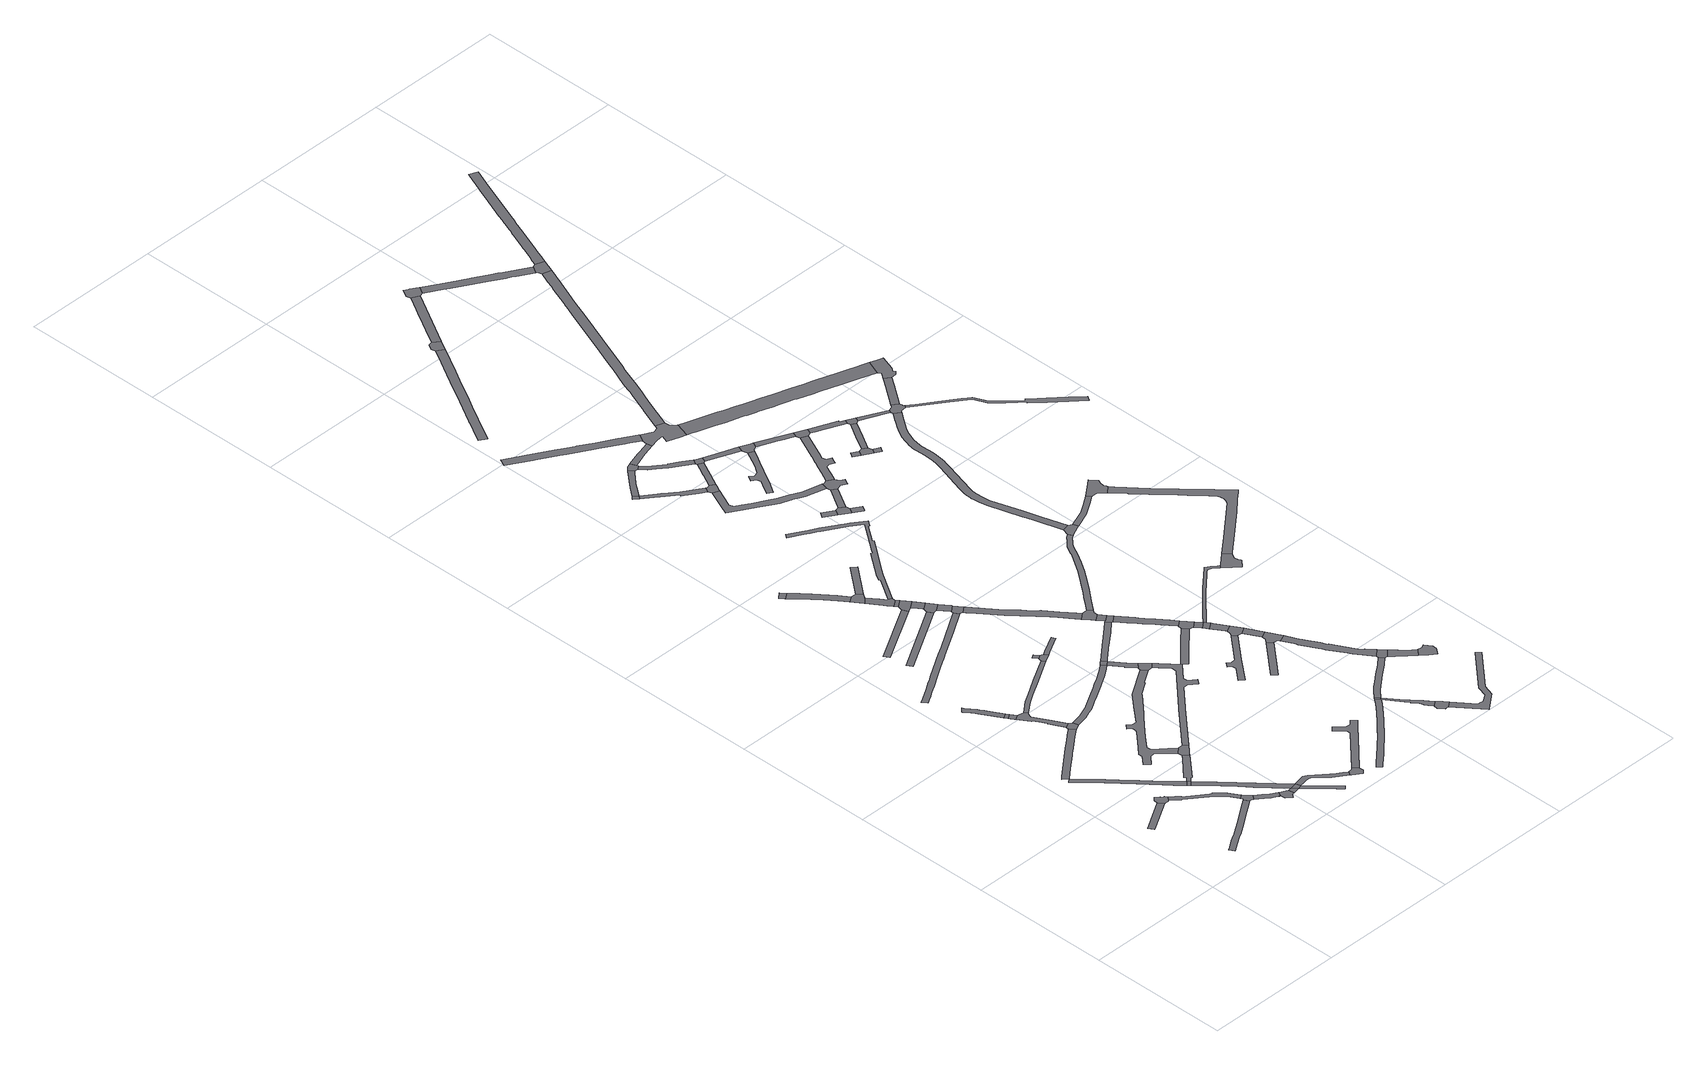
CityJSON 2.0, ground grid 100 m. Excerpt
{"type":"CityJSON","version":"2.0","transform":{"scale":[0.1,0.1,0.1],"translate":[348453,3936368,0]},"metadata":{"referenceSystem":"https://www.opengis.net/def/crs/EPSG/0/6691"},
"CityObjects":{
"road1":{"type":"Road","attributes":{"RoadStructureAttribute.sectionType":"1"},"geometry":[{"type":"MultiSurface","lod":"1","boundaries":[[[0,1,2,3,4,5]]]}]},
"road2":{"type":"Road","attributes":{"RoadStructureAttribute.sectionType":"1"},"geometry":[{"type":"MultiSurface","lod":"1","boundaries":[[[6,7,8,9,10,11,12,13,14,15,16,17,18,19,20,21,22,23]]]}]},
"road3":{"type":"Road","geometry":[{"type":"MultiSurface","lod":"1","boundaries":[[[0,5,24,25,26,27,28,29,30,31]]]}]},
"road4":{"type":"Road","attributes":{"RoadStructureAttribute.sectionType":"1"},"geometry":[{"type":"MultiSurface","lod":"1","boundaries":[[[32,33,34,35,36,37,38,39,40,41,42,43,44,45,46,47,48,49,50,51]]]}]},
"road5":{"type":"Road","attributes":{"RoadStructureAttribute.sectionType":"1"},"geometry":[{"type":"MultiSurface","lod":"1","boundaries":[[[52,53,54,55,56,57,58,59,60,61,62,63,64,65,26,25,66,67,68,69,70,71,72,73,74]]]}]},
"road6":{"type":"Road","attributes":{"RoadStructureAttribute.sectionType":"1"},"geometry":[{"type":"MultiSurface","lod":"1","boundaries":[[[42,75,76,77,78,79,80,81,82,83,84,85,86,87,88,89,90]]]}]},
"road7":{"type":"Road","geometry":[{"type":"MultiSurface","lod":"1","boundaries":[[[51,91,92,32]]]}]},
"road8":{"type":"Road","geometry":[{"type":"MultiSurface","lod":"1","boundaries":[[[93,94,52,74,95,14,13,96,97]]]}]},
"road9":{"type":"Road","attributes":{"RoadStructureAttribute.sectionType":"1"},"geometry":[{"type":"MultiSurface","lod":"1","boundaries":[[[98,99,100,101,102,103,104,105,106,107,108,109,110,111,112]]]}]},
"road10":{"type":"Road","geometry":[{"type":"MultiSurface","lod":"1","boundaries":[[[113,105,104,114]]]}]},
"road11":{"type":"Road","geometry":[{"type":"MultiSurface","lod":"1","boundaries":[[[115,116,117,118,113,114]]]}]},
"road12":{"type":"Road","attributes":{"RoadStructureAttribute.sectionType":"1"},"geometry":[{"type":"MultiSurface","lod":"1","boundaries":[[[119,120,121,93,97,122,123,124,125,126,127]]]}]},
"road13":{"type":"Road","attributes":{"RoadStructureAttribute.sectionType":"1"},"geometry":[{"type":"MultiSurface","lod":"1","boundaries":[[[128,129,130,131,132,133,32,92,134,135,136,137]]]}]},
"road14":{"type":"Road","attributes":{"RoadStructureAttribute.sectionType":"1"},"geometry":[{"type":"MultiSurface","lod":"1","boundaries":[[[138,139,140,141,118,117,142,143,144,145,146,147,148,149,150,151,152]]]}]},
"road15":{"type":"Road","attributes":{"RoadStructureAttribute.sectionType":"1"},"geometry":[{"type":"MultiSurface","lod":"1","boundaries":[[[153,154,92,91,155,156,157,158]]]}]},
"road16":{"type":"Road","geometry":[{"type":"MultiSurface","lod":"1","boundaries":[[[149,83,82,159,160,161,162,163,164,150]]]}]},
"road17":{"type":"Road","geometry":[{"type":"MultiSurface","lod":"1","boundaries":[[[165,166,167,119,127,168,169,170,171,172]]]}]},
"road18":{"type":"Road","attributes":{"RoadStructureAttribute.sectionType":"1"},"geometry":[{"type":"MultiSurface","lod":"1","boundaries":[[[165,172,173,158]]]}]},
"road19":{"type":"Road","geometry":[{"type":"MultiSurface","lod":"1","boundaries":[[[173,174,153,158]]]}]},
"road20":{"type":"Road","geometry":[{"type":"MultiSurface","lod":"1","boundaries":[[[175,176,128,137,177,178,179,180]]]}]},
"road21":{"type":"Road","attributes":{"RoadStructureAttribute.sectionType":"1"},"geometry":[{"type":"MultiSurface","lod":"1","boundaries":[[[181,182,183,174,173,184,185]]]}]},
"road22":{"type":"Road","attributes":{"RoadStructureAttribute.sectionType":"1"},"geometry":[{"type":"MultiSurface","lod":"1","boundaries":[[[186,187,188,189,190,191,192,193,194,195,196,197,198,199,200,201,202,203,204,205,206,207,208,209,210,211,212,213,214]]]}]},
"road23":{"type":"Road","attributes":{"RoadStructureAttribute.sectionType":"1"},"geometry":[{"type":"MultiSurface","lod":"1","boundaries":[[[215,216,217,141,140,218,219,220,221,222]]]}]},
"road24":{"type":"Road","attributes":{"RoadStructureAttribute.sectionType":"1"},"geometry":[{"type":"MultiSurface","lod":"1","boundaries":[[[223,224,225,226,227,228,229,230,231,232,233,234,235,236,153,174]]]}]},
"road25":{"type":"Road","geometry":[{"type":"MultiSurface","lod":"1","boundaries":[[[175,237,238,239,240,241,242,243,244,245,246,247,248,249,250,251,252,253,254,255,256,257,258,259,260,261,262,263,264,265,266,267,268,176]]]}]},
"road26":{"type":"Road","attributes":{"RoadStructureAttribute.sectionType":"1"},"geometry":[{"type":"MultiSurface","lod":"1","boundaries":[[[269,270,271,272]]]}]},
"road27":{"type":"Road","attributes":{"RoadStructureAttribute.sectionType":"1"},"geometry":[{"type":"MultiSurface","lod":"1","boundaries":[[[273,274,275,276,277,278,279,280,281,282,283,284,285,286,287,288,289,290,291,292,293,294,295,296,163,162]]]}]},
"road28":{"type":"Road","geometry":[{"type":"MultiSurface","lod":"1","boundaries":[[[297,298,299,300]]]}]},
"road29":{"type":"Road","attributes":{"RoadStructureAttribute.sectionType":"1"},"geometry":[{"type":"MultiSurface","lod":"1","boundaries":[[[301,302,303,304,305]]]}]},
"road30":{"type":"Road","geometry":[{"type":"MultiSurface","lod":"1","boundaries":[[[306,307,230,229,308,309,310,311]]]}]},
"road31":{"type":"Road","attributes":{"RoadStructureAttribute.sectionType":"1"},"geometry":[{"type":"MultiSurface","lod":"1","boundaries":[[[312,313,314,315,316,317,318,319,320,321,297,300]]]}]},
"road32":{"type":"Road","geometry":[{"type":"MultiSurface","lod":"1","boundaries":[[[322,323,324,325]]]}]},
"road33":{"type":"Road","geometry":[{"type":"MultiSurface","lod":"1","boundaries":[[[179,326,327,328,329,330,331,332,333,334,335,336,337,338,339,340,341,342,180]]]}]},
"road34":{"type":"Road","geometry":[{"type":"MultiSurface","lod":"1","boundaries":[[[315,343,344,345,346,316]]]}]},
"road35":{"type":"Road","geometry":[{"type":"MultiSurface","lod":"1","boundaries":[[[347,322,325,222,221,348]]]}]},
"road36":{"type":"Road","attributes":{"RoadStructureAttribute.sectionType":"1"},"geometry":[{"type":"MultiSurface","lod":"1","boundaries":[[[349,350,351,352,353,344,343,354,355,356,357,358]]]}]},
"road37":{"type":"Road","geometry":[{"type":"MultiSurface","lod":"1","boundaries":[[[359,360,349,358]]]}]},
"road38":{"type":"Road","geometry":[{"type":"MultiSurface","lod":"1","boundaries":[[[361,362,360,359,269,272]]]}]},
"road39":{"type":"Road","attributes":{"RoadStructureAttribute.sectionType":"1"},"geometry":[{"type":"MultiSurface","lod":"1","boundaries":[[[363,362,361,364,365,366]]]}]},
"road40":{"type":"Road","attributes":{"RoadStructureAttribute.sectionType":"1"},"geometry":[{"type":"MultiSurface","lod":"1","boundaries":[[[367,368,369,370,371,372,373,374,375,376,377,306,311]]]}]},
"road41":{"type":"Road","attributes":{"RoadStructureAttribute.sectionType":"1"},"geometry":[{"type":"MultiSurface","lod":"1","boundaries":[[[378,379,380,381,347,348]]]}]},
"road42":{"type":"Road","geometry":[{"type":"MultiSurface","lod":"1","boundaries":[[[382,286,285,383,384]]]}]},
"road43":{"type":"Road","geometry":[{"type":"MultiSurface","lod":"1","boundaries":[[[301,305,385,386,363,366]]]}]},
"road44":{"type":"Road","attributes":{"RoadStructureAttribute.sectionType":"1"},"geometry":[{"type":"MultiSurface","lod":"1","boundaries":[[[345,387,388,346]]]}]},
"road45":{"type":"Road","attributes":{"RoadStructureAttribute.sectionType":"1"},"geometry":[{"type":"MultiSurface","lod":"1","boundaries":[[[389,390,391,392,386,385]]]}]},
"road46":{"type":"Road","attributes":{"RoadStructureAttribute.sectionType":"1"},"geometry":[{"type":"MultiSurface","lod":"1","boundaries":[[[285,393,394,395,396,397,398,383]]]}]},
"road47":{"type":"Road","geometry":[{"type":"MultiSurface","lod":"1","boundaries":[[[213,399,400,401,390,389,214]]]}]},
"road48":{"type":"Road","geometry":[{"type":"MultiSurface","lod":"1","boundaries":[[[249,337,336,397,396,250]]]}]},
"road49":{"type":"Road","geometry":[{"type":"MultiSurface","lod":"1","boundaries":[[[402,403,404,405,406,407,408]]]}]},
"road50":{"type":"Road","attributes":{"RoadStructureAttribute.sectionType":"1"},"geometry":[{"type":"MultiSurface","lod":"1","boundaries":[[[383,409,410,411,412,413,414,415,416,417,418,419,420,421,422,423,384]]]}]},
"road51":{"type":"Road","attributes":{"RoadStructureAttribute.sectionType":"1"},"geometry":[{"type":"MultiSurface","lod":"1","boundaries":[[[400,424,425,426,427,428,429,430,431,432,433,434,435,436,437,438,439,440,441,442,443,444,401]]]}]},
"road52":{"type":"Road","attributes":{"RoadStructureAttribute.sectionType":"1"},"geometry":[{"type":"MultiSurface","lod":"1","boundaries":[[[445,446,447,448,449,450,451,452,453,454,455,456,457,458,459,460,461,462,463,464,465,466,467,468,469,470,471,472,473,474,475,451,476,477,478,479,480,481,482,483]]]}]},
"road53":{"type":"Road","attributes":{"RoadStructureAttribute.sectionType":"1"},"geometry":[{"type":"MultiSurface","lod":"1","boundaries":[[[484,485,404,403,486,487,488,489,490,491,492]]]}]},
"road54":{"type":"Road","attributes":{"RoadStructureAttribute.sectionType":"1"},"geometry":[{"type":"MultiSurface","lod":"1","boundaries":[[[493,494,495,496,497,498,499,500,501,502,503,504,505,506,507,508,403,402]]]}]},
"road55":{"type":"Road","attributes":{"RoadStructureAttribute.sectionType":"1"},"geometry":[{"type":"MultiSurface","lod":"1","boundaries":[[[350,509,510,511,512,513,514,515,516,517,518,519,520,521,522,523,524,525,526,527,528,529,530,531,532,533,534,535,536,537,538,539,351]]]}]},
"road56":{"type":"Road","geometry":[{"type":"MultiSurface","lod":"1","boundaries":[[[540,434,433,541,542,543,544,545]]]}]},
"road57":{"type":"Road","attributes":{"RoadStructureAttribute.sectionType":"1"},"geometry":[{"type":"MultiSurface","lod":"1","boundaries":[[[546,547,548,549,550,551,552]]]}]},
"road58":{"type":"Road","attributes":{"RoadStructureAttribute.sectionType":"1"},"geometry":[{"type":"MultiSurface","lod":"1","boundaries":[[[553,554,555,556,557,558,559,560,561,562,563,564,565,566,567,568,569,570,571,572,573,574,575,576]]]}]},
"road59":{"type":"Road","attributes":{"RoadStructureAttribute.sectionType":"1"},"geometry":[{"type":"MultiSurface","lod":"1","boundaries":[[[577,578,543,542]]]}]},
"road60":{"type":"Road","geometry":[{"type":"MultiSurface","lod":"1","boundaries":[[[579,580,581,582,583,584,484,492]]]}]},
"road61":{"type":"Road","geometry":[{"type":"MultiSurface","lod":"1","boundaries":[[[419,585,586,587,578,577,420]]]}]},
"road62":{"type":"Road","geometry":[{"type":"MultiSurface","lod":"1","boundaries":[[[588,589,590,591,592,593,594,595,596,597,598,599,600,601,602]]]}]},
"road63":{"type":"Road","geometry":[{"type":"MultiSurface","lod":"1","boundaries":[[[500,603,604,605,606,607,608,609,610,611,501]]]}]},
"road64":{"type":"Road","geometry":[{"type":"MultiSurface","lod":"1","boundaries":[[[452,451,450,612]]]}]},
"road65":{"type":"Road","attributes":{"RoadStructureAttribute.sectionType":"1"},"geometry":[{"type":"MultiSurface","lod":"1","boundaries":[[[613,614,615,616,617,618,586,585,619,620,621,622,623,624,625,626,627,628]]]}]},
"road66":{"type":"Road","attributes":{"RoadStructureAttribute.sectionType":"1"},"geometry":[{"type":"MultiSurface","lod":"1","boundaries":[[[629,630,631,632]]]}]},
"road67":{"type":"Road","attributes":{"RoadStructureAttribute.sectionType":"1"},"geometry":[{"type":"MultiSurface","lod":"1","boundaries":[[[633,634,635,636,637,638,580,579,639,640,641,642]]]}]},
"road68":{"type":"Road","attributes":{"RoadStructureAttribute.sectionType":"1"},"geometry":[{"type":"MultiSurface","lod":"1","boundaries":[[[643,644,582,581,645,646,647,648,649]]]}]},
"road69":{"type":"Road","attributes":{"RoadStructureAttribute.sectionType":"1"},"geometry":[{"type":"MultiSurface","lod":"1","boundaries":[[[650,651,652,653]]]}]},
"road70":{"type":"Road","attributes":{"RoadStructureAttribute.sectionType":"1"},"geometry":[{"type":"MultiSurface","lod":"1","boundaries":[[[603,654,655,656,657,658,659,660,661,662,663,664,665,666,667,668,669,670,671,672,673,674,675,676,677,604]]]}]},
"road71":{"type":"Road","attributes":{"RoadStructureAttribute.sectionType":"1"},"geometry":[{"type":"MultiSurface","lod":"1","boundaries":[[[608,678,679,680,681,682,683,684,609]]]}]},
"road72":{"type":"Road","attributes":{"RoadStructureAttribute.sectionType":"1"},"geometry":[{"type":"MultiSurface","lod":"1","boundaries":[[[685,686,687,688,689,690,691,692,693,694,695,696,697,698,699,700,701,702,703,704,705,706]]]}]},
"road73":{"type":"Road","geometry":[{"type":"MultiSurface","lod":"1","boundaries":[[[552,551,707,708,613,628]]]}]},
"road74":{"type":"Road","geometry":[{"type":"MultiSurface","lod":"1","boundaries":[[[709,710,711,712,713,714,445,483]]]}]},
"road75":{"type":"Road","attributes":{"RoadStructureAttribute.sectionType":"1"},"geometry":[{"type":"MultiSurface","lod":"1","boundaries":[[[715,708,707,716,717]]]}]},
"road76":{"type":"Road","geometry":[{"type":"MultiSurface","lod":"1","boundaries":[[[718,650,653,719,720,721]]]}]},
"road77":{"type":"Road","geometry":[{"type":"MultiSurface","lod":"1","boundaries":[[[717,716,722,723,724,725,726,727]]]}]},
"road78":{"type":"Road","attributes":{"RoadStructureAttribute.sectionType":"1"},"geometry":[{"type":"MultiSurface","lod":"1","boundaries":[[[728,729,730,731,726,725]]]}]},
"road79":{"type":"Road","attributes":{"RoadStructureAttribute.sectionType":"1"},"geometry":[{"type":"MultiSurface","lod":"1","boundaries":[[[450,732,733,734,735,736,737,738,739,740,741,742,743,612]]]}]},
"road80":{"type":"Road","geometry":[{"type":"MultiSurface","lod":"1","boundaries":[[[744,745,633,642,680,679,746]]]}]},
"road81":{"type":"Road","geometry":[{"type":"MultiSurface","lod":"1","boundaries":[[[747,730,729,748,588,602,749]]]}]},
"road82":{"type":"Road","attributes":{"RoadStructureAttribute.sectionType":"1"},"geometry":[{"type":"MultiSurface","lod":"1","boundaries":[[[719,750,751,752,720]]]}]},
"road83":{"type":"Road","attributes":{"RoadStructureAttribute.sectionType":"1"},"geometry":[{"type":"MultiSurface","lod":"1","boundaries":[[[753,754,747,749,755]]]}]},
"road84":{"type":"Road","geometry":[{"type":"MultiSurface","lod":"1","boundaries":[[[631,756,757,758,759,760,753,755,761,632]]]}]},
"road85":{"type":"Road","attributes":{"RoadStructureAttribute.sectionType":"1"},"geometry":[{"type":"MultiSurface","lod":"1","boundaries":[[[762,763,764,718,721]]]}]},
"road86":{"type":"Road","attributes":{"RoadStructureAttribute.sectionType":"1"},"geometry":[{"type":"MultiSurface","lod":"1","boundaries":[[[765,766,767,768,769,770,771,772,773,774,775,776,777,778,779,780,781,782,783,784,785,786,787]]]}]},
"road87":{"type":"Road","attributes":{"RoadStructureAttribute.sectionType":"1"},"geometry":[{"type":"MultiSurface","lod":"1","boundaries":[[[788,789,790,791,792,793,794,795,796,797,798,799,800,801,802,803,804,805,806,807,808,809,810,540,545]]]}]},
"road88":{"type":"Road","attributes":{"RoadStructureAttribute.sectionType":"1"},"geometry":[{"type":"MultiSurface","lod":"1","boundaries":[[[811,812,744,746,813,814]]]}]},
"road89":{"type":"Road","geometry":[{"type":"MultiSurface","lod":"1","boundaries":[[[648,815,816,817,818,819,820,821,822,823,824,825,826,827,828,553,576,649]]]}]},
"road90":{"type":"Road","attributes":{"RoadStructureAttribute.sectionType":"1"},"geometry":[{"type":"MultiSurface","lod":"1","boundaries":[[[829,830,831,832,833,834,835,836,837,838,839,840,841,842,843,844,845,846,847,848,849,850,851,758,757]]]}]},
"road91":{"type":"Road","geometry":[{"type":"MultiSurface","lod":"1","boundaries":[[[852,853,854,855,856,857,858,859,860,667,666,763,762]]]}]},
"road92":{"type":"Road","attributes":{"RoadStructureAttribute.sectionType":"1"},"geometry":[{"type":"MultiSurface","lod":"1","boundaries":[[[861,862,863,864,865,713,712,866,867,868,869,870,871]]]}]},
"road93":{"type":"Road","geometry":[{"type":"MultiSurface","lod":"1","boundaries":[[[872,873,840,839,738,737,874]]]}]},
"road94":{"type":"Road","geometry":[{"type":"MultiSurface","lod":"1","boundaries":[[[786,875,876,877,878,811,814,787]]]}]},
"road95":{"type":"Road","attributes":{"RoadStructureAttribute.sectionType":"1"},"geometry":[{"type":"MultiSurface","lod":"1","boundaries":[[[879,880,881,882,883,884,885,886,887,717,727,888,889,890,891,892,893,894,895,896,897,898]]]}]},
"road96":{"type":"Road","attributes":{"RoadStructureAttribute.sectionType":"1"},"geometry":[{"type":"MultiSurface","lod":"1","boundaries":[[[899,900,901,902,903,904,905,906,907,908,872,874]]]}]},
"road97":{"type":"Road","geometry":[{"type":"MultiSurface","lod":"1","boundaries":[[[909,910,911,912,695,694]]]}]},
"road98":{"type":"Road","attributes":{"RoadStructureAttribute.sectionType":"1"},"geometry":[{"type":"MultiSurface","lod":"1","boundaries":[[[913,914,915,916,917,918,919,859,858,920,921,922,923,924,925,926,927,928,929,930,931]]]}]},
"road99":{"type":"Road","geometry":[{"type":"MultiSurface","lod":"1","boundaries":[[[932,933,904,903,934,935,936,937]]]}]},
"road100":{"type":"Road","attributes":{"RoadStructureAttribute.sectionType":"1"},"geometry":[{"type":"MultiSurface","lod":"1","boundaries":[[[876,938,939,940,941,942,943,944,877]]]}]},
"road101":{"type":"Road","geometry":[{"type":"MultiSurface","lod":"1","boundaries":[[[799,798,945,946,947,948,949,950]]]}]},
"road102":{"type":"Road","attributes":{"RoadStructureAttribute.sectionType":"1"},"geometry":[{"type":"MultiSurface","lod":"1","boundaries":[[[951,952,953,954,955,956,957,958,959,960,961,910,909]]]}]},
"road103":{"type":"Road","attributes":{"RoadStructureAttribute.sectionType":"1"},"geometry":[{"type":"MultiSurface","lod":"1","boundaries":[[[962,963,964,965]]]}]},
"road104":{"type":"Road","geometry":[{"type":"MultiSurface","lod":"1","boundaries":[[[930,966,967,943,942,931]]]}]},
"road105":{"type":"Road","geometry":[{"type":"MultiSurface","lod":"1","boundaries":[[[964,968,969,970,971,965]]]}]},
"road106":{"type":"Road","geometry":[{"type":"MultiSurface","lod":"1","boundaries":[[[972,973,974,975,976,977,978,979,980,981,982,983,984,985,986,879,898]]]}]},
"road107":{"type":"Road","attributes":{"RoadStructureAttribute.sectionType":"1"},"geometry":[{"type":"MultiSurface","lod":"1","boundaries":[[[968,987,988,969]]]}]},
"road108":{"type":"Road","attributes":{"RoadStructureAttribute.sectionType":"1"},"geometry":[{"type":"MultiSurface","lod":"1","boundaries":[[[989,990,991,992,993,994,995,996,997,998,999,1000,1001,1002,1003,1004,1005,1006,1007,1008,1009,1010,1011,1012,1013,1014,1015,1016,1017,950,949,1018,1019,1020,1021,1022,1023,1024,1025,1026,1027,1028,1029,1030,1031,1032,1033,1034,1035,1036,1037,1038,1039,1040,1041,1042,1043]]]}]},
"road109":{"type":"Road","attributes":{"RoadStructureAttribute.sectionType":"1"},"geometry":[{"type":"MultiSurface","lod":"1","boundaries":[[[1044,1045,1046,1047,1048,948,947,1049,1050,1051,1052,1053]]]}]},
"road110":{"type":"Road","attributes":{"RoadStructureAttribute.sectionType":"1"},"geometry":[{"type":"MultiSurface","lod":"1","boundaries":[[[1054,1055,1056,967,966,1057,1058,1059,1060,1061]]]}]},
"road111":{"type":"Road","attributes":{"RoadStructureAttribute.sectionType":"1"},"geometry":[{"type":"MultiSurface","lod":"1","boundaries":[[[1062,1063,1064,971,970,1065,1066]]]}]},
"road112":{"type":"Road","geometry":[{"type":"MultiSurface","lod":"1","boundaries":[[[1067,956,955,1068,1069,1070,1071,1072]]]}]},
"road113":{"type":"Road","attributes":{"RoadStructureAttribute.sectionType":"1"},"geometry":[{"type":"MultiSurface","lod":"1","boundaries":[[[825,1073,1074,1075,1076,1077,1078,1079,1080,1081,1082,1083,1084,1085,1086,1087,1088,1089,1090,1091,1092,1093,1094,1095,1096,1097,1098,1099,1100,1101,1102,1103,1104,1105,1106,1107,1108,1109,1110,826]]]}]},
"road114":{"type":"Road","attributes":{"RoadStructureAttribute.sectionType":"1"},"geometry":[{"type":"MultiSurface","lod":"1","boundaries":[[[1111,1112,1113,1114,1115,1116,1117,1118,1119,1120,1121,1122,1123,1124,1125,1126,1127,1128,821,820,1129,1130,1131,1132,1133,1134,1135,1136,1137,1138,1139,1140,1141,1142,1143,1144,1145,1146,1147,1148,1149,1150,1151,1152]]]}]},
"road115":{"type":"Road","geometry":[{"type":"MultiSurface","lod":"1","boundaries":[[[1061,1060,1062,1066,1153,1154]]]}]},
"road116":{"type":"Road","geometry":[{"type":"MultiSurface","lod":"1","boundaries":[[[1155,1156,1157,1053,1052,1158,1159,1160,1161,1162,1163,1164,1165,1166,1167,1168]]]}]},
"road117":{"type":"Road","attributes":{"RoadStructureAttribute.sectionType":"1"},"geometry":[{"type":"MultiSurface","lod":"1","boundaries":[[[1153,1169,1170,1171,1172,1173,1154]]]}]},
"road118":{"type":"Road","attributes":{"RoadStructureAttribute.sectionType":"1"},"geometry":[{"type":"MultiSurface","lod":"1","boundaries":[[[1174,1175,1176,1177,1178,1179,1180,1181,1182,1183,1184,1185,1186,1187,1188,1189,1190,1191,1192,1193,1194,1069,1068]]]}]},
"road119":{"type":"Road","attributes":{"RoadStructureAttribute.sectionType":"1"},"geometry":[{"type":"MultiSurface","lod":"1","boundaries":[[[1195,1196,1197,1198,1199,1200,1201,1202,1203,1204,1205,1206,1207,1161,1160,1208,1209,1210,1211,1212,1213,1214,1215,1216,1217,1218,1219,1220,1221,1222,1223,1224,1225,1226,1227,985,984]]]}]},
"road120":{"type":"Road","geometry":[{"type":"MultiSurface","lod":"1","boundaries":[[[1042,1228,1229,1230,1231,1232,1233,1234,1235,1236,1171,1170,1043]]]}]},
"road121":{"type":"Road","attributes":{"RoadStructureAttribute.sectionType":"1"},"geometry":[{"type":"MultiSurface","lod":"1","boundaries":[[[1237,1238,1239,1234,1233,1240,1241,1242,1243,1244,1245]]]}]},
"road122":{"type":"Road","geometry":[{"type":"MultiSurface","lod":"1","boundaries":[[[1183,1246,1089,1088,1247,1248,1184]]]}]},
"road123":{"type":"Road","geometry":[{"type":"MultiSurface","lod":"1","boundaries":[[[1249,1245,1244,1250,1251,1252,1253,1254,1255,1256,1111,1152]]]}]},
"road124":{"type":"Road","attributes":{"RoadStructureAttribute.sectionType":"1"},"geometry":[{"type":"MultiSurface","lod":"1","boundaries":[[[1257,1258,1259,1260,1261,1262,1263,1264,1265,1266,1267,1268,1269,1270,1271,1272,1230,1229,1273,1274,1275,1276,1277,1278,1279,1280,1281,1282,1283,1284,1285,1286,1287,1288,1289,1290,1291]]]}]},
"road125":{"type":"Road","attributes":{"RoadStructureAttribute.sectionType":"1"},"geometry":[{"type":"MultiSurface","lod":"1","boundaries":[[[1247,1292,1293,1294,1295,1296,1297,1298,1299,1300,1301,1302,1303,1304,1305,1306,1307,1308,1309,1310,1311,1312,1313,1314,1315,1316,1317,1318,1319,1320,1321,1248]]]}]}
},
"vertices":[
[366,823,0],[212,731,0],[145,691,0],[168,652,0],[187,663,0],[393,786,0],
[355,152,0],[453,218,0],[468,227,0],[496,242,0],[581,300,0],[678,368,0],[737,408,0],[770,431,0],[750,466,0],[715,442,0],[557,333,0],[474,275,0],[465,270,0],[432,253,0],[431,252,0],[407,236,0],[354,200,0],[333,186,0],
[424,785,0],[431,792,0],[453,818,0],[439,835,0],[435,830,0],[419,849,0],[392,874,0],[371,852,0],
[641,839,0],[626,856,0],[587,900,0],[501,996,0],[448,1055,0],[410,1098,0],[365,1149,0],[358,1156,0],[311,1209,0],[269,1256,0],[165,1372,0],[137,1349,0],[217,1264,0],[351,1111,0],[412,1040,0],[516,921,0],[561,870,0],[579,849,0],[581,847,0],[613,813,0],
[775,507,0],[762,530,0],[759,535,0],[752,549,0],[730,583,0],[687,628,0],[667,648,0],[662,644,0],[654,651,0],[581,706,0],[510,756,0],[514,761,0],[512,763,0],[487,786,0],[439,785,0],[450,775,0],[464,761,0],[490,737,0],[495,735,0],[628,636,0],[636,630,0],[704,559,0],[746,490,0],
[201,1403,0],[240,1435,0],[343,1520,0],[359,1533,0],[375,1546,0],[455,1609,0],[484,1632,0],[544,1678,0],[514,1717,0],[497,1703,0],[490,1697,0],[428,1646,0],[362,1596,0],[332,1573,0],[147,1419,0],[129,1403,0],
[630,794,0],[658,821,0],
[820,454,0],[808,471,0],[756,474,0],[783,431,0],[797,421,0],
[187,2294,0],[200,2276,0],[234,2229,0],[242,2214,0],[250,2200,0],[261,2181,0],[321,2078,0],[356,2098,0],[298,2200,0],[291,2212,0],[274,2240,0],[268,2251,0],[219,2318,0],[213,2326,0],[183,2300,0],
[369,2076,0],[337,2052,0],
[344,2039,0],[357,2018,0],[360,2012,0],[395,2033,0],
[954,361,0],[906,390,0],[867,420,0],[874,365,0],[884,357,0],[908,343,0],[930,331,0],[929,339,0],[938,334,0],
[807,1038,0],[781,1009,0],[657,878,0],[664,871,0],[668,867,0],[665,864,0],[686,850,0],[693,843,0],[723,876,0],[842,1007,0],
[443,1965,0],[451,1995,0],[458,2001,0],[440,2024,0],[411,1928,0],[416,1932,0],[440,1891,0],[467,1845,0],[462,1842,0],[462,1841,0],[479,1809,0],[518,1737,0],[553,1756,0],[496,1864,0],[451,1950,0],
[1083,348,0],[763,704,0],[757,657,0],[822,579,0],[884,505,0],[1032,337,0],
[546,1679,0],[568,1691,0],[577,1695,0],[587,1700,0],[575,1739,0],[557,1748,0],
[1009,332,0],[981,345,0],[957,359,0],[940,295,0],[979,265,0],[999,291,0],[1003,290,0],[1015,292,0],
[1065,300,0],
[1095,312,0],
[846,1102,0],[806,1068,0],[856,1023,0],[870,1038,0],[907,1078,0],[879,1104,0],
[1279,113,0],[1273,120,0],[1270,123,0],[1222,130,0],[1256,94,0],
[755,2954,0],[667,2901,0],[655,2893,0],[555,2832,0],[494,2796,0],[448,2768,0],[435,2759,0],[301,2677,0],[281,2664,0],[253,2647,0],[196,2612,0],[112,2560,0],[81,2541,0],[106,2508,0],[133,2524,0],[152,2536,0],[197,2564,0],[248,2595,0],[275,2612,0],[316,2638,0],[393,2686,0],[454,2725,0],[485,2743,0],[512,2760,0],[516,2762,0],[571,2795,0],[721,2886,0],[873,2980,0],[852,3013,0],
[710,2202,0],[590,2130,0],[526,2092,0],[543,2067,0],[606,2105,0],[725,2176,0],[897,2276,0],[882,2302,0],
[1118,316,0],[1161,324,0],[1180,325,0],[1189,321,0],[1282,231,0],[1360,178,0],[1374,169,0],[1393,196,0],[1366,213,0],[1313,248,0],[1300,260,0],[1196,353,0],[1167,364,0],[1101,352,0],
[796,1146,0],[717,1216,0],[714,1248,0],[781,1324,0],[860,1408,0],[919,1470,0],[938,1490,0],[981,1535,0],[1066,1626,0],[1074,1635,0],[1167,1696,0],[1164,1700,0],[1268,1766,0],[1238,1806,0],[1029,1674,0],[950,1583,0],[889,1514,0],[848,1466,0],[817,1465,0],[789,1492,0],[762,1462,0],[788,1437,0],[789,1407,0],[777,1393,0],[683,1289,0],[630,1234,0],[630,1204,0],[577,1146,0],[613,1112,0],[667,1169,0],[697,1170,0],[763,1108,0],
[653,3260,0],[249,3026,0],[272,2987,0],[676,3221,0],
[665,1716,0],[714,1736,0],[747,1748,0],[769,1760,0],[792,1773,0],[815,1787,0],[864,1815,0],[929,1852,0],[953,1866,0],[1012,1901,0],[1032,1914,0],[1098,1959,0],[1128,1984,0],[1102,2015,0],[1074,1991,0],[991,1935,0],[938,1906,0],[909,1887,0],[838,1846,0],[835,1844,0],[793,1820,0],[750,1795,0],[730,1785,0],[653,1755,0],
[288,3878,0],[259,3913,0],[216,3877,0],[242,3847,0],
[747,3138,0],[281,2863,0],[304,2825,0],[686,3051,0],[770,3100,0],
[1433,207,0],[1425,199,0],[1385,162,0],[1443,119,0],[1468,146,0],[1466,175,0],
[347,3730,0],[369,3704,0],[451,3602,0],[493,3542,0],[536,3572,0],[487,3643,0],[390,3764,0],[357,3801,0],[341,3819,0],[307,3858,0],
[913,2344,0],[893,2377,0],[867,2361,0],[888,2328,0],
[1155,1345,0],[1160,1351,0],[1297,1494,0],[1327,1496,0],[1383,1452,0],[1411,1488,0],[1360,1527,0],[1358,1557,0],[1454,1658,0],[1358,1769,0],[1334,1797,0],[1306,1770,0],[1330,1740,0],[1382,1674,0],[1382,1643,0],[1131,1379,0],[1124,1371,0],
[545,3468,0],[582,3504,0],[608,3540,0],[573,3568,0],
[941,2335,0],[956,2310,0],
[696,3356,0],[697,3380,0],[674,3394,0],[669,3386,0],[637,3434,0],[613,3371,0],[621,3360,0],[623,3355,0],[624,3353,0],[648,3321,0],
[664,3299,0],[713,3334,0],
[705,3238,0],[756,3274,0],
[804,3205,0],[735,3198,0],[753,3172,0],[754,3170,0],
[1677,389,0],[1746,458,0],[1796,508,0],[1763,540,0],[1734,512,0],[1725,513,0],[1706,513,0],[1644,574,0],[1615,547,0],[1676,483,0],[1675,453,0],
[980,2324,0],[1104,2390,0],[1090,2416,0],[965,2350,0],
[1124,2034,0],[1159,2010,0],[1133,2040,0],
[798,3107,0],[848,3142,0],
[774,3747,0],[739,3775,0],
[853,3032,0],[898,3066,0],[893,3073,0],[895,3074,0],
[1192,1895,0],[1194,1892,0],[1190,1890,0],[1242,1828,0],[1274,1861,0],[1228,1914,0],
[875,2981,0],[894,2977,0],[939,3011,0],
[338,5169,0],[355,5193,0],[323,5218,0],[317,5211,0],[309,5202,0],[307,5200,0],[304,5195,0],
[1170,2021,0],[1177,2027,0],[1210,2056,0],[1245,2085,0],[1263,2100,0],[1272,2106,0],[1353,2171,0],[1353,2172,0],[1369,2184,0],[1373,2187,0],[1450,2257,0],[1425,2285,0],[1380,2246,0],[1310,2188,0],[1247,2137,0],
[908,2959,0],[922,2943,0],[972,2872,0],[1051,2771,0],[1115,2700,0],[1179,2627,0],[1201,2600,0],[1261,2523,0],[1303,2468,0],[1347,2411,0],[1394,2447,0],[1371,2476,0],[1307,2559,0],[1240,2645,0],[1237,2650,0],[1233,2648,0],[1179,2713,0],[1156,2738,0],[1094,2808,0],[1017,2906,0],[944,3004,0],
[2258,301,0],[2214,355,0],[2163,419,0],[2158,424,0],[2143,440,0],[2055,560,0],[2043,546,0],[2015,576,0],[1989,542,0],[1967,516,0],[1925,470,0],[1872,416,0],[1794,338,0],[1789,332,0],[1682,232,0],[1635,189,0],[1568,130,0],[1546,110,0],[1572,80,0],[1584,91,0],[1635,136,0],[1661,159,0],[1712,204,0],[1775,264,0],[1811,297,0],[1816,302,0],[1893,381,0],[1899,387,0],[1905,393,0],[1955,443,0],[2020,516,0],[2128,429,0],[2152,403,0],[2143,395,0],[2179,350,0],[2183,337,0],[2188,324,0],[2198,300,0],[2221,271,0],
[487,5412,0],[379,5290,0],[357,5196,0],[360,5199,0],[410,5265,0],[413,5268,0],[460,5322,0],[507,5372,0],[515,5383,0],
[383,5133,0],[436,5094,0],[439,5091,0],[537,5018,0],[540,5015,0],[531,5006,0],[628,4945,0],[673,4917,0],[695,4953,0],[556,5038,0],[473,5104,0],[471,5106,0],[467,5109,0],[454,5119,0],[449,5122,0],[381,5173,0],
[821,3576,0],[853,3619,0],[993,3807,0],[1029,3854,0],[1020,3860,0],[1108,3979,0],[1117,3974,0],[1147,4016,0],[1055,4080,0],[1040,4089,0],[889,4181,0],[826,4214,0],[810,4223,0],[700,4284,0],[691,4270,0],[681,4255,0],[778,4206,0],[812,4186,0],[866,4159,0],[872,4154,0],[1024,4064,0],[1106,4008,0],[965,3816,0],[949,3795,0],[937,3778,0],[936,3777,0],[927,3784,0],[791,3601,0],[770,3567,0],[778,3559,0],[777,3557,0],
[1431,2446,0],[1365,2387,0],[1401,2339,0],[1448,2373,0],[1449,2403,0],[1462,2420,0],
[1616,1827,0],[1528,1744,0],[1450,1670,0],[1485,1634,0],[1563,1708,0],[1733,1869,0],[1703,1909,0],
[792,5607,0],[786,5610,0],[723,5645,0],[676,5672,0],[675,5673,0],[550,5745,0],[447,5806,0],[440,5809,0],[376,5844,0],[340,5865,0],[295,5891,0],[203,5943,0],[57,6027,0],[29,6043,0],[2,5989,0],[161,5898,0],[173,5891,0],[306,5815,0],[346,5792,0],[494,5709,0],[520,5692,0],[666,5608,0],[693,5593,0],[762,5553,0],
[1435,2293,0],[1481,2325,0],
[538,5379,0],[566,5400,0],[560,5409,0],[546,5451,0],[534,5447,0],[515,5440,0],
[1463,2255,0],[1507,2289,0],[1500,2298,0],
[1863,1640,0],[1708,1460,0],[1707,1458,0],[1676,1457,0],[1651,1477,0],[1626,1446,0],[1651,1426,0],[1653,1396,0],[1653,1394,0],[1651,1392,0],[1577,1304,0],[1607,1279,0],[1608,1278,0],[1739,1434,0],[1893,1614,0],
[686,4892,0],[731,4872,0],[736,4884,0],[742,4896,0],[746,4904,0],[762,4935,0],[724,4954,0],[718,4952,0],[705,4947,0],
[2026,587,0],
[1750,1971,0],[1716,2016,0],[1660,2088,0],[1619,2140,0],[1610,2152,0],[1587,2185,0],[1493,2216,0],[1517,2185,0],[1519,2182,0],[1538,2158,0],[1573,2109,0],[1598,2081,0],[1624,2049,0],[1645,2023,0],[1675,1981,0],[1707,1939,0],
[1751,1198,0],[1785,1168,0],[1995,1409,0],[1961,1439,0],
[841,5198,0],[781,5237,0],[705,5286,0],[702,5281,0],[625,5337,0],[599,5356,0],[576,5331,0],[619,5300,0],[682,5253,0],[819,5164,0],
[671,5491,0],[647,5484,0],[568,5412,0],[640,5438,0],[680,5452,0],[767,5475,0],[757,5514,0],
[1083,4229,0],[1001,4279,0],[977,4241,0],[1059,4190,0],
[628,4759,0],[600,4695,0],[695,4639,0],[770,4596,0],[851,4549,0],[899,4523,0],[971,4496,0],[972,4496,0],[980,4492,0],[990,4487,0],[1021,4473,0],[1055,4456,0],[1201,4419,0],[1213,4468,0],[1072,4504,0],[1045,4516,0],[995,4540,0],[940,4563,0],[921,4571,0],[875,4594,0],[780,4647,0],[726,4679,0],[681,4706,0],[670,4734,0],
[808,5025,0],[863,5134,0],[824,5150,0],[822,5146,0],[790,5081,0],[778,5058,0],[773,5048,0],
[220,6419,0],[243,6458,0],[284,6530,0],[320,6592,0],[414,6757,0],[419,6766,0],[489,6887,0],[519,6939,0],[524,6949,0],[578,7043,0],[526,7073,0],[466,6969,0],[379,6816,0],[367,6796,0],[313,6702,0],[267,6622,0],[168,6449,0],[162,6439,0],[150,6417,0],[95,6321,0],[69,6275,0],[121,6245,0],
[1763,1865,0],[1805,1896,0],
[2219,241,0],[2249,201,0],[2252,203,0],[2273,201,0],[2313,232,0],[2289,262,0],
[1833,1859,0],[1796,1821,0],[1838,1853,0],
[1112,4236,0],[1133,4144,0],[1157,4183,0],[1150,4212,0],
[1811,1801,0],[1814,1797,0],[1820,1789,0],[1820,1785,0],[1865,1817,0],[1850,1840,0],
[1874,1698,0],[1879,1689,0],[1927,1715,0],[1873,1804,0],
[2105,613,0],[2139,642,0],[2166,666,0],[2224,712,0],[2300,769,0],[2356,817,0],[2329,847,0],[2275,801,0],[2199,744,0],[2141,697,0],[2103,665,0],[2077,643,0],
[893,5176,0],[848,5193,0],[879,5140,0],
[1971,1637,0],[1876,1655,0],[1923,1611,0],
[1202,4102,0],[1204,4101,0],[1227,4139,0],
[2033,1520,0],[2011,1565,0],[1984,1495,0],
[2029,1405,0],[2034,1389,0],[2087,1411,0],[2084,1414,0],[2055,1476,0],[1983,1464,0],
[1245,4369,0],[1206,4392,0],[1119,4248,0],
[1081,4934,0],[1046,4872,0],[1044,4869,0],[1018,4830,0],[988,4821,0],[955,4842,0],[933,4805,0],[967,4786,0],[976,4756,0],[957,4726,0],[912,4649,0],[949,4628,0],[969,4661,0],[983,4681,0],[992,4697,0],[1038,4777,0],[1078,4846,0],[1082,4853,0],[1093,4873,0],[1104,4892,0],[1140,4953,0],[1159,4988,0],[1121,5009,0],
[1521,2493,0],[1588,2574,0],[1652,2659,0],[1706,2729,0],[1750,2800,0],[1792,2867,0],[1831,2943,0],[1850,2965,0],[1860,2975,0],[1887,3005,0],[1907,3016,0],[1890,3049,0],[1866,3033,0],[1841,3006,0],[1835,3000,0],[1800,2964,0],[1773,2913,0],[1767,2901,0],[1757,2882,0],[1672,2748,0],[1542,2583,0],[1516,2550,0],[1464,2486,0],
[1123,5087,0],[1009,5131,0],[896,5133,0],[1109,5050,0],
[816,5488,0],[861,5494,0],[878,5494,0],[858,5441,0],[945,5413,0],[989,5399,0],[1022,5504,0],[1002,5524,0],[992,5532,0],[985,5548,0],[981,5576,0],[920,5599,0],[910,5573,0],[872,5560,0],
[2073,1310,0],[2079,1298,0],[2082,1285,0],[2091,1268,0],[2144,1171,0],[2149,1160,0],[2162,1130,0],[2232,1010,0],[2246,984,0],[2315,885,0],[2331,867,0],[2379,907,0],[2365,923,0],[2334,967,0],[2330,963,0],[2306,996,0],[2292,1014,0],[2216,1155,0],[2210,1157,0],[2189,1204,0],[2143,1288,0],[2135,1303,0],[2130,1308,0],
[1278,4379,0],[1320,4357,0],[1323,4365,0],[1343,4401,0],[1313,4418,0],[1309,4420,0],[1298,4448,0],[1254,4473,0],[1225,4465,0],
[2539,200,0],[2515,124,0],[2463,88,0],[2434,92,0],[2424,93,0],[2429,6,0],[2439,13,0],[2549,99,0],[2574,179,0],[2803,430,0],[2773,457,0],
[2421,858,0],[2409,871,0],[2376,816,0],
[1168,5003,0],[1198,5015,0],[1214,5051,0],[1197,5059,0],
[2311,2165,0],[2300,2176,0],[2268,2204,0],[2233,2224,0],[2229,2221,0],[2180,2178,0],[2077,2086,0],[2058,2069,0],[1893,1908,0],[2038,2024,0],[2071,2055,0],[2114,2094,0],[2208,2177,0],[2232,2197,0],[2239,2194,0],[2261,2186,0],[2272,2176,0],[2283,2166,0],[2297,2152,0],[2298,2151,0],
[2411,781,0],[2442,752,0],[2467,729,0],[2508,694,0],[2515,687,0],[2553,729,0],[2501,772,0],[2460,811,0],[2463,813,0],[2450,827,0],
[618,7113,0],[570,7150,0],[541,7142,0],[518,7102,0],
[1423,4828,0],[1364,4704,0],[1355,4684,0],[1341,4654,0],[1335,4642,0],[1322,4615,0],[1289,4545,0],[1305,4462,0],[1354,4565,0],[1383,4574,0],[1419,4558,0],[1428,4578,0],[1440,4602,0],[1405,4619,0],[1395,4649,0],[1415,4691,0],[1469,4806,0],[1495,4861,0],[1449,4882,0],
[2609,738,0],[2586,724,0],[2563,644,0],[2606,612,0],[2638,656,0],[2641,686,0],
[1287,4976,0],[1319,4964,0],[1373,4940,0],[1414,4921,0],[1440,4911,0],[1455,4946,0],[1393,4973,0],
[1944,3035,0],[1977,3050,0],[1999,3058,0],[1984,3095,0],[1957,3109,0],[1906,3097,0],
[717,7286,0],[718,7287,0],[784,7402,0],[817,7460,0],[849,7516,0],[797,7546,0],[765,7490,0],[739,7444,0],[708,7391,0],[666,7316,0],[633,7260,0],
[1552,4556,0],[1532,4521,0],[1580,4494,0],[1599,4530,0],
[1524,4872,0],[1540,4909,0],
[1652,4454,0],[1671,4489,0],[1663,4518,0],[1628,4537,0],
[2352,2103,0],[2397,2061,0],[2442,2109,0],[2440,2116,0],[2436,2124,0],[2432,2131,0],[2431,2139,0],[2430,2151,0],[2430,2160,0],[2432,2168,0],[2434,2173,0],[2436,2174,0],[2446,2194,0],[2405,2243,0],[2326,2176,0],
[1698,4428,0],[1718,4463,0],
[1978,4592,0],[1956,4561,0],[1935,4531,0],[1912,4498,0],[1907,4486,0],[1881,4438,0],[1869,4406,0],[1859,4366,0],[1858,4362,0],[1850,4317,0],[1850,4295,0],[1850,4252,0],[1850,4211,0],[1851,4195,0],[1847,4145,0],[1839,4101,0],[1830,4068,0],[1758,3831,0],[1748,3790,0],[1744,3760,0],[1742,3741,0],[1741,3722,0],[1742,3719,0],[1742,3692,0],[1747,3653,0],[1759,3600,0],[1827,3366,0],[1834,3340,0],[1850,3289,0],[1902,3295,0],[1871,3403,0],[1802,3626,0],[1799,3658,0],[1796,3681,0],[1794,3731,0],[1794,3733,0],[1797,3766,0],[1802,3788,0],[1874,4029,0],[1886,4078,0],[1890,4092,0],[1891,4099,0],[1894,4112,0],[1900,4167,0],[1903,4199,0],[1901,4282,0],[1902,4310,0],[1906,4338,0],[1914,4371,0],[1921,4397,0],[1944,4451,0],[1962,4480,0],[2011,4548,0],[2055,4609,0],[2014,4639,0],
[2209,3212,0],[2180,3191,0],[2177,3189,0],[2111,3148,0],[2093,3137,0],[2113,3104,0],[2175,3143,0],[2201,3160,0],[2263,3204,0],[2239,3233,0],
[1726,4821,0],[1729,4828,0],[1584,4890,0],[1554,4858,0],[1610,4835,0],[1715,4790,0],[1749,4775,0],[1763,4804,0],
[1755,4752,0],[1680,4627,0],[1675,4618,0],[1722,4617,0],[1790,4734,0],
[789,7575,0],[878,7524,0],[909,7577,0],[854,7610,0],[848,7611,0],[817,7629,0],
[1065,5791,0],[1097,5871,0],[1103,5886,0],[1132,5960,0],[1191,6115,0],[1206,6149,0],[1234,6222,0],[1308,6411,0],[1315,6427,0],[1397,6637,0],[1424,6705,0],[1467,6816,0],[1477,6842,0],[1533,6983,0],[1564,7059,0],[1585,7114,0],[1522,7132,0],[1496,7068,0],[1489,7052,0],[1472,7005,0],[1458,6973,0],[1405,6835,0],[1394,6809,0],[1390,6798,0],[1364,6729,0],[1350,6696,0],[1254,6450,0],[1236,6405,0],[1192,6293,0],[1170,6238,0],[1153,6195,0],[1145,6171,0],[1086,6026,0],[1065,5969,0],[1054,5940,0],[1036,5894,0],[987,5770,0],[977,5747,0],
[2273,5093,0],[2225,5110,0],[2188,5123,0],[2136,5138,0],[2049,5168,0],[2015,5180,0],[1905,5214,0],[1851,5230,0],[1758,5263,0],[1641,5301,0],[1567,5324,0],[1490,5350,0],[1452,5362,0],[1407,5377,0],[1322,5405,0],[1283,5418,0],[1166,5457,0],[1065,5490,0],[1017,5390,0],[1047,5379,0],[1050,5378,0],[1168,5340,0],[1246,5313,0],[1309,5293,0],[1367,5275,0],[1384,5269,0],[1445,5249,0],[1457,5245,0],[1532,5219,0],[1545,5216,0],[1564,5209,0],[1588,5203,0],[1597,5200,0],[1649,5184,0],[1696,5169,0],[1713,5162,0],[1815,5126,0],[1859,5114,0],[2001,5065,0],[2100,5032,0],[2171,5009,0],[2235,4988,0],
[1811,4746,0],[1825,4774,0],
[2367,3333,0],[2331,3304,0],[2265,3250,0],[2298,3202,0],[2317,3200,0],[2353,3159,0],[2400,3200,0],[2396,3211,0],[2391,3228,0],[2390,3239,0],[2391,3247,0],[2394,3260,0],[2399,3272,0],[2408,3283,0],
[1893,4709,0],[2010,4656,0],[2020,4680,0],[1979,4700,0],[1915,4730,0],
[992,7459,0],[1030,7437,0],[1092,7402,0],[1165,7360,0],[1257,7307,0],[1339,7260,0],[1359,7250,0],[1371,7243,0],[1394,7229,0],[1501,7167,0],[1531,7219,0],[1517,7228,0],[1369,7313,0],[1368,7313,0],[1343,7330,0],[1288,7360,0],[1195,7412,0],[1170,7426,0],[1153,7436,0],[1126,7451,0],[1022,7512,0],
[2458,2205,0],[2591,2316,0],[2767,2462,0],[2847,2535,0],[2892,2575,0],[2902,2583,0],[2925,2605,0],[2828,2713,0],[2817,2725,0],[2683,2873,0],[2565,3005,0],[2424,3168,0],[2412,3181,0],[2434,3065,0],[2436,3063,0],[2439,3059,0],[2521,2966,0],[2532,2954,0],[2542,2943,0],[2576,2904,0],[2638,2835,0],[2676,2791,0],[2762,2693,0],[2781,2672,0],[2790,2660,0],[2795,2649,0],[2801,2638,0],[2804,2621,0],[2805,2610,0],[2804,2599,0],[2799,2585,0],[2787,2563,0],[2530,2347,0],
[2064,4622,0],[2109,4628,0],[2119,4643,0],[2113,4647,0],[2112,4659,0],[2108,4680,0],[2066,4710,0],[2052,4691,0],[2049,4688,0],
[2172,4858,0],[2163,4844,0],[2078,4727,0],[2123,4700,0],[2142,4726,0],[2184,4782,0],[2215,4826,0],[2264,4893,0],[2221,4925,0],
[1512,7161,0],[1621,7206,0],[1560,7230,0],
[2249,4963,0],[2302,4896,0],[2322,4918,0],[2310,4929,0],[2331,4959,0],[2366,5063,0],[2350,5068,0],[2327,5074,0],
[2870,3984,0],[2772,4072,0],[2687,4147,0],[2672,4161,0],[2664,4153,0],[2576,4234,0],[2567,4245,0],[2563,4246,0],[2540,4270,0],[2503,4308,0],[2459,4403,0],[2438,4421,0],[2408,4442,0],[2387,4457,0],[2289,4526,0],[2174,4605,0],[2333,4470,0],[2445,4391,0],[2455,4374,0],[2487,4298,0],[2506,4280,0],[2529,4255,0],[2550,4233,0],[2563,4221,0],[2573,4214,0],[2619,4172,0],[2652,4140,0],[2659,4133,0],[2652,4125,0],[2653,4124,0],[2742,4043,0],[2743,4043,0],[2842,3954,0],[2933,3871,0],[2956,3904,0],
[1641,7257,0],[1655,7295,0],[1669,7328,0],[1738,7506,0],[1776,7603,0],[1782,7617,0],[1791,7639,0],[1826,7728,0],[1935,8006,0],[1949,8040,0],[1977,8111,0],[1916,8134,0],[1890,8069,0],[1874,8031,0],[1855,7979,0],[1809,7863,0],[1765,7753,0],[1752,7720,0],[1734,7676,0],[1732,7670,0],[1713,7618,0],[1698,7581,0],[1692,7564,0],[1678,7531,0],[1677,7527,0],[1630,7405,0],[1624,7391,0],[1619,7379,0],[1587,7298,0],[1573,7264,0]
]}
